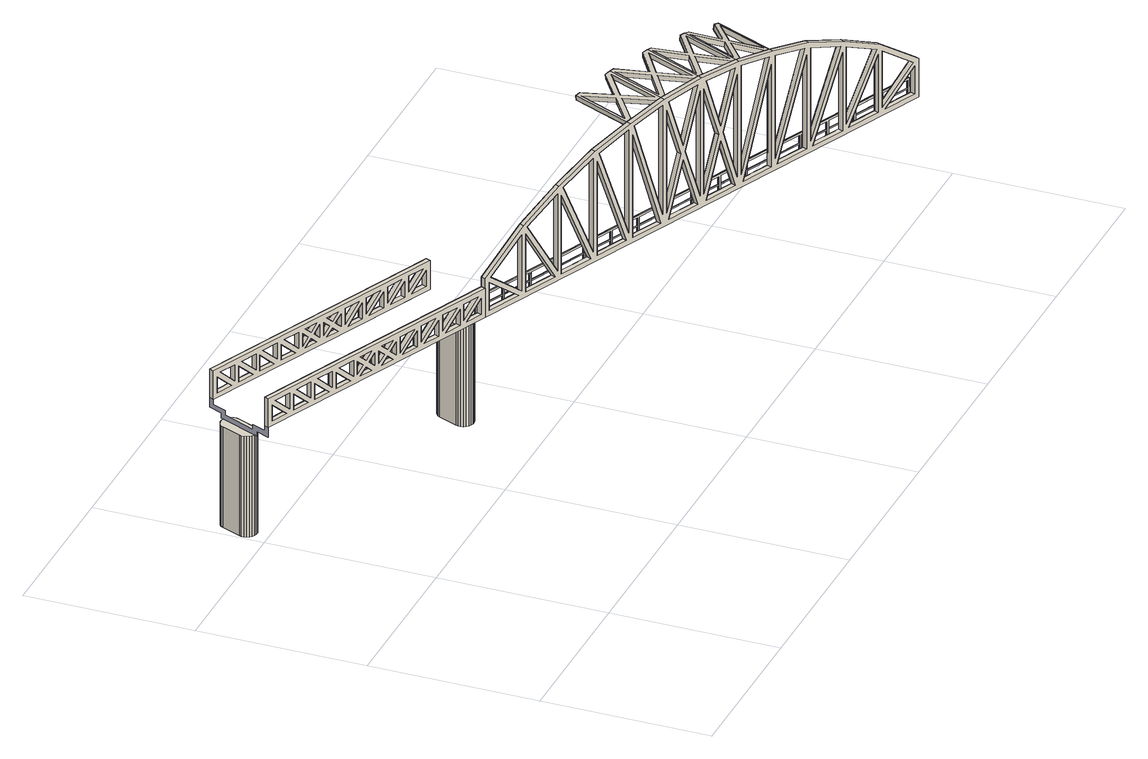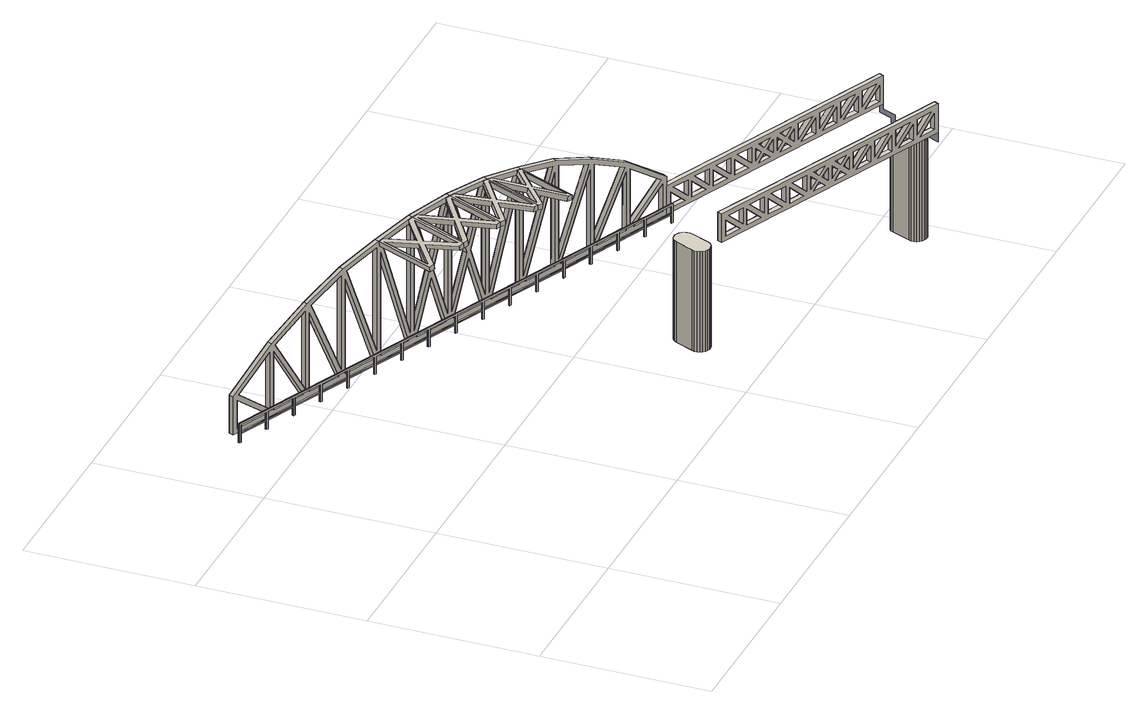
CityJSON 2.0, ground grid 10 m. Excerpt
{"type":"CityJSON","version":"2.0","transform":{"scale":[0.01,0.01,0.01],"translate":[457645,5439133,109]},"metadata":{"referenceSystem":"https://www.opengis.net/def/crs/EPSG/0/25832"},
"CityObjects":{
"bridge1":{"type":"Bridge","attributes":{"description":"Phantasy Bridge made by KIT / IAI","name":"KIT Bridge","function":"1000","yearOfConstruction":2050,"isMovable":"false"},"children":["bridge1-1","bridge1-2","bridge1-3","bridge1-4","bridge1-5","bridge1-6","bridge1-7"],"geometry":[{"type":"MultiSurface","lod":"2","boundaries":[[[0,1,2,3,4,5,6,7,8,9,10,11,12,13,14,15]]]}]},
"bridge1-1":{"type":"BridgeConstructiveElement","attributes":{"name":"Pile 4"},"parents":["bridge1"],"geometry":[{"type":"MultiSurface","lod":"2","boundaries":[[[16,17,18,19,20,21,22,23,24,25,26,27,28,29,30,31,32,33,34,35,36,37,38,39,40,41]],[[42,43,44,45,46,47,48,49,50,51,52,53,54,55,56,57,58,59,60,61,62,63,64,65,66,67]],[[41,42,67,16]],[[16,67,66,17]],[[17,66,65,18]],[[18,65,64,19]],[[19,64,63,20]],[[20,63,62,21]],[[21,62,61,22]],[[22,61,60,23]],[[23,60,59,24]],[[24,59,58,25]],[[25,58,57,26]],[[26,57,56,27]],[[27,56,55,28]],[[28,55,54,29]],[[29,54,53,30]],[[30,53,52,31]],[[31,52,51,32]],[[32,51,50,33]],[[33,50,49,34]],[[34,49,48,35]],[[35,48,47,36]],[[36,47,46,37]],[[37,46,45,38]],[[38,45,44,39]],[[39,44,43,40]],[[40,43,42,41]]]}]},
"bridge1-2":{"type":"BridgeConstructiveElement","parents":["bridge1"],"geometry":[{"type":"MultiSurface","lod":"2","boundaries":[[[1,0,68,69]],[[70,1,69,71],[72,73,74],[75,76,77],[78,79,80],[81,82,83],[84,85,86],[87,88,89],[90,91,92],[93,94,95],[96,97,98],[99,100,101],[102,103,104],[105,106,107],[108,109,110],[111,112,113],[114,115,116],[117,118,119],[120,121,122],[123,124,125],[126,127,128],[129,130,131],[132,133,134],[135,136,137],[138,139,140],[141,142,143]],[[68,144,71,69]],[[145,70,71,144]],[[145,0,1,70]],[[146,72,74,147]],[[148,73,72,146]],[[147,74,73,148]],[[149,75,77,150]],[[151,76,75,149]],[[150,77,76,151]],[[152,78,80,153]],[[154,79,78,152]],[[153,80,79,154]],[[155,81,83,156]],[[157,82,81,155]],[[156,83,82,157]],[[158,84,86,159]],[[160,85,84,158]],[[159,86,85,160]],[[161,87,89,162]],[[163,88,87,161]],[[162,89,88,163]],[[164,90,92,165]],[[166,91,90,164]],[[165,92,91,166]],[[167,93,95,168]],[[169,94,93,167]],[[168,95,94,169]],[[170,96,98,171]],[[172,97,96,170]],[[171,98,97,172]],[[173,99,101,174]],[[175,100,99,173]],[[174,101,100,175]],[[176,102,104,177]],[[178,103,102,176]],[[177,104,103,178]],[[179,105,107,180]],[[181,106,105,179]],[[180,107,106,181]],[[182,108,110,183]],[[184,109,108,182]],[[183,110,109,184]],[[185,111,113,186]],[[187,112,111,185]],[[186,113,112,187]],[[188,114,116,189]],[[190,115,114,188]],[[189,116,115,190]],[[191,117,119,192]],[[193,118,117,191]],[[192,119,118,193]],[[194,120,122,195]],[[196,121,120,194]],[[195,122,121,196]],[[197,123,125,198]],[[199,124,123,197]],[[198,125,124,199]],[[200,126,128,201]],[[202,127,126,200]],[[201,128,127,202]],[[203,129,131,204]],[[205,130,129,203]],[[204,131,130,205]],[[206,132,134,207]],[[208,133,132,206]],[[207,134,133,208]],[[209,135,137,210]],[[211,136,135,209]],[[210,137,136,211]],[[0,145,144,68],[149,150,151],[212,213,214],[206,207,208],[203,204,205],[197,198,199],[189,190,188],[180,181,179],[166,164,165],[163,161,162],[157,155,156],[148,146,147],[152,153,154],[158,159,160],[167,168,169],[171,172,170],[173,174,175],[177,178,176],[192,193,191],[182,183,184],[186,187,185],[196,194,195],[202,200,201],[211,209,210],[215,216,217]],[[216,138,140,217]],[[215,139,138,216]],[[217,140,139,215]],[[212,141,143,213]],[[214,142,141,212]],[[213,143,142,214]]]}]},
"bridge1-3":{"type":"BridgeConstructiveElement","parents":["bridge1"],"geometry":[{"type":"MultiSurface","lod":"2","boundaries":[[[9,8,218,219]],[[220,9,219,221],[222,223,224],[225,226,227],[228,229,230],[231,232,233],[234,235,236],[237,238,239],[240,241,242],[243,244,245],[246,247,248],[249,250,251],[252,253,254],[255,256,257],[258,259,260],[261,262,263],[264,265,266],[267,268,269],[270,271,272],[273,274,275],[276,277,278],[279,280,281],[282,283,284],[285,286,287],[288,289,290],[291,292,293]],[[218,294,221,219]],[[295,220,221,294]],[[295,8,9,220]],[[296,222,224,297]],[[298,223,222,296]],[[297,224,223,298]],[[299,225,227,300]],[[301,226,225,299]],[[300,227,226,301]],[[302,228,230,303]],[[304,229,228,302]],[[303,230,229,304]],[[305,231,233,306]],[[307,232,231,305]],[[306,233,232,307]],[[308,234,236,309]],[[310,235,234,308]],[[309,236,235,310]],[[311,237,239,312]],[[313,238,237,311]],[[312,239,238,313]],[[314,240,242,315]],[[316,241,240,314]],[[315,242,241,316]],[[317,243,245,318]],[[319,244,243,317]],[[318,245,244,319]],[[320,246,248,321]],[[322,247,246,320]],[[321,248,247,322]],[[323,249,251,324]],[[325,250,249,323]],[[324,251,250,325]],[[326,252,254,327]],[[328,253,252,326]],[[327,254,253,328]],[[329,255,257,330]],[[331,256,255,329]],[[330,257,256,331]],[[332,258,260,333]],[[334,259,258,332]],[[333,260,259,334]],[[335,261,263,336]],[[337,262,261,335]],[[336,263,262,337]],[[338,264,266,339]],[[340,265,264,338]],[[339,266,265,340]],[[341,267,269,342]],[[343,268,267,341]],[[342,269,268,343]],[[344,270,272,345]],[[346,271,270,344]],[[345,272,271,346]],[[347,273,275,348]],[[349,274,273,347]],[[348,275,274,349]],[[350,276,278,351]],[[352,277,276,350]],[[351,278,277,352]],[[353,279,281,354]],[[355,280,279,353]],[[354,281,280,355]],[[356,282,284,357]],[[358,283,282,356]],[[357,284,283,358]],[[359,285,287,360]],[[361,286,285,359]],[[360,287,286,361]],[[8,295,294,218],[299,300,301],[362,363,364],[356,357,358],[353,354,355],[347,348,349],[339,340,338],[330,331,329],[316,314,315],[313,311,312],[307,305,306],[298,296,297],[302,303,304],[308,309,310],[317,318,319],[321,322,320],[323,324,325],[327,328,326],[342,343,341],[332,333,334],[336,337,335],[346,344,345],[352,350,351],[361,359,360],[365,366,367]],[[366,288,290,367]],[[365,289,288,366]],[[367,290,289,365]],[[362,291,293,363]],[[364,292,291,362]],[[363,293,292,364]]]}]},
"bridge1-4":{"type":"BridgeConstructiveElement","attributes":{"name":"Pile 3"},"parents":["bridge1"],"geometry":[{"type":"MultiSurface","lod":"2","boundaries":[[[368,369,370,371,372,373,374,375,376,377,378,379,380,381,382,383,384,385,386,387,388,389,390,391,392,393]],[[394,395,396,397,398,399,400,401,402,403,404,405,406,407,408,409,410,411,412,413,414,415,416,417,418,419]],[[393,394,419,368]],[[368,419,418,369]],[[369,418,417,370]],[[370,417,416,371]],[[371,416,415,372]],[[372,415,414,373]],[[373,414,413,374]],[[374,413,412,375]],[[375,412,411,376]],[[376,411,410,377]],[[377,410,409,378]],[[378,409,408,379]],[[379,408,407,380]],[[380,407,406,381]],[[381,406,405,382]],[[382,405,404,383]],[[383,404,403,384]],[[384,403,402,385]],[[385,402,401,386]],[[386,401,400,387]],[[387,400,399,388]],[[388,399,398,389]],[[389,398,397,390]],[[390,397,396,391]],[[391,396,395,392]],[[392,395,394,393]]]}]},
"bridge1-5":{"type":"BridgeConstructiveElement","parents":["bridge1"],"geometry":[{"type":"MultiSurface","lod":"2","boundaries":[[[420,421,422,423,424,425,426,427,428,429,430,431,432,145,433],[434,435,436],[437,438,439],[440,441,442],[443,444,445],[446,447,448],[449,450,451],[452,453,454],[455,456,457],[458,459,460],[461,462,463],[464,465,466],[467,468,469],[470,471,472],[473,474,475],[476,477,478],[479,480,481],[482,483,484],[485,486,487],[488,489,490],[491,492,493],[494,495,496],[497,498,499],[500,501,502],[503,504,505],[506,507,508],[509,510,511],[512,513,514],[515,516,517]],[[518,70,519,520,521,522,523,524,525,526,527,528,529,530,531],[532,533,534],[535,536,537],[538,539,540],[541,542,543],[544,545,546],[547,548,549],[550,551,552],[553,554,555],[556,557,558],[559,560,561],[562,563,564],[565,566,567],[568,569,570],[571,572,573],[574,575,576],[577,578,579],[580,581,582],[583,584,585],[586,587,588],[589,590,591],[592,593,594],[595,596,597],[598,599,600],[601,602,603],[604,605,606],[607,608,609],[610,611,612],[613,614,615]],[[527,424,423,528]],[[524,427,426,525]],[[521,430,429,522]],[[530,421,420,531]],[[522,429,428,523]],[[523,428,427,524]],[[519,432,431,520]],[[531,420,433,518]],[[529,422,421,530]],[[70,145,432,519]],[[525,426,425,526]],[[526,425,424,527]],[[528,423,422,529]],[[520,431,430,521]],[[433,145,70,518]],[[471,532,534,472]],[[470,533,532,471]],[[472,534,533,470]],[[467,535,537,468]],[[469,536,535,467]],[[468,537,536,469]],[[474,538,540,475]],[[473,539,538,474]],[[475,540,539,473]],[[464,541,543,465]],[[466,542,541,464]],[[465,543,542,466]],[[477,544,546,478]],[[476,545,544,477]],[[478,546,545,476]],[[461,547,549,462]],[[463,548,547,461]],[[462,549,548,463]],[[480,550,552,481]],[[479,551,550,480]],[[481,552,551,479]],[[458,553,555,459]],[[460,554,553,458]],[[459,555,554,460]],[[483,556,558,484]],[[482,557,556,483]],[[484,558,557,482]],[[455,559,561,456]],[[457,560,559,455]],[[456,561,560,457]],[[490,562,564,488]],[[489,563,562,490]],[[488,564,563,489]],[[493,565,567,491]],[[492,566,565,493]],[[491,567,566,492]],[[487,568,570,485]],[[486,569,568,487]],[[485,570,569,486]],[[452,571,573,453]],[[454,572,571,452]],[[453,573,572,454]],[[499,574,576,497]],[[498,575,574,499]],[[497,576,575,498]],[[496,577,579,494]],[[495,578,577,496]],[[494,579,578,495]],[[502,580,582,500]],[[501,581,580,502]],[[500,582,581,501]],[[449,583,585,450]],[[451,584,583,449]],[[450,585,584,451]],[[504,586,588,505]],[[503,587,586,504]],[[505,588,587,503]],[[434,589,591,435]],[[436,590,589,434]],[[435,591,590,436]],[[507,592,594,508]],[[506,593,592,507]],[[508,594,593,506]],[[437,595,597,438]],[[439,596,595,437]],[[438,597,596,439]],[[510,598,600,511]],[[509,599,598,510]],[[511,600,599,509]],[[440,601,603,441]],[[442,602,601,440]],[[441,603,602,442]],[[513,604,606,514]],[[512,605,604,513]],[[514,606,605,512]],[[443,607,609,444]],[[445,608,607,443]],[[444,609,608,445]],[[446,610,612,447]],[[448,611,610,446]],[[447,612,611,448]],[[516,613,615,517]],[[515,614,613,516]],[[517,615,614,515]]]}]},
"bridge1-6":{"type":"BridgeInstallation","attributes":{"name":"Railing 2"},"parents":["bridge1"],"geometry":[{"type":"MultiSurface","lod":"2","boundaries":[[[616,617,618,619]],[[620,616,619,621]],[[622,623,620,621]],[[619,618,624,625,626,627,628,629,630,631,632,633,634,635,636,637,638,639,640,641,642,643,644,645,646,647,648,649,650,651,652,653,654,655,656,657,658,659,660,661,662,663,664,665,666,667,668,669,670,671,672,673,674,675,676,677,678,679,680,681,682,683,684,685,686,687,622,621]],[[624,618,617,688]],[[689,690,691,692,693,694,695,696,697,698,699,700,701,702,703,704,705,706,707,708,709,710,711,712,713,714,715,716,717,718,719,720,721,722,723,724,725,726,727,728,729,730,731,732,733,734,735,736,737,738,739,740,741,742,743,744,745,746,747,688,617,616,620,623,748,749,750,751]],[[749,686,685,750],[752,753,754,755]],[[748,687,686,749]],[[623,622,687,748],[756,757,758,759]],[[684,751,750,685]],[[689,683,682,690]],[[751,684,683,689],[760,761,762,763]],[[690,682,681,691],[764,765,766,767]],[[680,692,691,681]],[[694,678,677,695],[768,769,770,771]],[[693,679,678,694]],[[692,680,679,693],[772,773,774,775]],[[676,696,695,677]],[[697,675,674,698]],[[696,676,675,697],[776,777,778,779]],[[698,674,673,699],[780,781,782,783]],[[672,700,699,673]],[[702,670,669,703],[784,785,786,787]],[[701,671,670,702]],[[700,672,671,701],[788,789,790,791]],[[668,704,703,669]],[[705,667,666,706]],[[704,668,667,705],[792,793,794,795]],[[706,666,665,707],[796,797,798,799]],[[664,708,707,665]],[[710,662,661,711],[800,801,802,803]],[[709,663,662,710]],[[708,664,663,709],[804,805,806,807]],[[660,712,711,661]],[[713,659,658,714]],[[712,660,659,713],[808,809,810,811]],[[714,658,657,715],[812,813,814,815]],[[656,716,715,657]],[[718,654,653,719],[816,817,818,819]],[[717,655,654,718]],[[716,656,655,717],[820,821,822,823]],[[652,720,719,653]],[[721,651,650,722]],[[720,652,651,721],[824,825,826,827]],[[722,650,649,723],[828,829,830,831]],[[648,724,723,649]],[[726,646,645,727],[832,833,834,835]],[[725,647,646,726]],[[724,648,647,725],[836,837,838,839]],[[644,728,727,645]],[[729,643,642,730]],[[728,644,643,729],[840,841,842,843]],[[730,642,641,731],[844,845,846,847]],[[640,732,731,641]],[[734,638,637,735],[848,849,850,851]],[[733,639,638,734]],[[732,640,639,733],[852,853,854,855]],[[636,736,735,637]],[[737,635,634,738]],[[736,636,635,737],[856,857,858,859]],[[738,634,633,739],[860,861,862,863]],[[632,740,739,633]],[[742,630,629,743],[864,865,866,867]],[[741,631,630,742]],[[740,632,631,741],[868,869,870,871]],[[628,744,743,629]],[[745,627,626,746]],[[744,628,627,745],[872,873,874,875]],[[746,626,625,747],[876,877,878,879]],[[625,624,688,747]],[[875,874,876,879]],[[827,826,831,830]],[[874,873,877,876]],[[873,872,878,877]],[[872,875,879,878]],[[857,856,862,861]],[[871,870,865,864]],[[859,858,860,863]],[[870,869,866,865]],[[869,868,867,866]],[[855,854,851,850]],[[868,871,864,867]],[[852,855,850,849]],[[858,857,861,860]],[[854,853,848,851]],[[856,859,863,862]],[[841,840,846,845]],[[853,852,849,848]],[[839,838,835,834]],[[843,842,844,847]],[[842,841,845,844]],[[836,839,834,833]],[[838,837,832,835]],[[840,843,847,846]],[[837,836,833,832]],[[825,824,829,828]],[[826,825,828,831]],[[811,810,812,815]],[[822,821,819,818]],[[824,827,830,829]],[[821,820,816,819]],[[809,808,814,813]],[[820,823,817,816]],[[823,822,818,817]],[[810,809,813,812]],[[805,804,802,801]],[[804,807,803,802]],[[807,806,800,803]],[[808,811,815,814]],[[806,805,801,800]],[[792,795,797,796]],[[794,793,799,798]],[[778,777,780,783]],[[793,792,796,799]],[[788,791,785,784]],[[790,789,787,786]],[[795,794,798,797]],[[789,788,784,787]],[[774,773,770,769]],[[791,790,786,785]],[[772,775,768,771]],[[777,776,781,780]],[[754,753,757,756]],[[763,762,766,765]],[[779,778,783,782]],[[776,779,782,781]],[[760,763,765,764]],[[773,772,771,770]],[[775,774,769,768]],[[762,761,767,766]],[[761,760,764,767]],[[753,752,758,757]],[[755,754,756,759]],[[752,755,759,758]]]}]},
"bridge1-7":{"type":"BridgeConstructiveElement","parents":["bridge1"],"geometry":[{"type":"MultiSurface","lod":"2","boundaries":[[[880,881,882,883]],[[884,885,886,887]],[[888,889,890,891]],[[892,893,894,895]],[[896,897,898,899,900,901,902,888,891,903],[904,905,906],[907,908,909]],[[910,900,899,523]],[[898,911,523,899]],[[527,912,887,886]],[[913,914,526,915]],[[916,917,913,915,883,918,919,884,887,912],[920,921,922],[923,924,925]],[[903,891,926,927,892,895,928,579,929,930],[931,932,933],[934,935,936]],[[930,937,524,903]],[[568,938,525,928]],[[928,895,939,940,880,883,915,941,942,568],[943,944,945],[946,947,948]],[[889,949,950,910,523,911,951,952,524,890],[953,954,955],[956,957,958]],[[949,902,901,950]],[[889,888,902,949]],[[901,900,910,950]],[[951,897,896,952]],[[911,898,897,951]],[[896,903,524,952]],[[955,904,906,953]],[[954,905,904,955]],[[953,906,905,954]],[[958,907,909,956]],[[957,908,907,958]],[[956,909,908,957]],[[893,959,960,890,524,937,961,962,525,894],[963,964,965],[966,967,968]],[[961,929,579,962]],[[937,930,929,961]],[[579,928,525,962]],[[965,931,933,963]],[[964,932,931,965]],[[963,933,932,964]],[[968,934,936,966]],[[967,935,934,968]],[[966,936,935,967]],[[959,927,926,960]],[[893,892,927,959]],[[926,891,890,960]],[[938,969,970,526,882,881,971,972,894,525],[973,974,975],[976,977,978]],[[969,942,941,970]],[[938,568,942,969]],[[941,915,526,970]],[[975,943,945,973]],[[974,944,943,975]],[[973,945,944,974]],[[971,940,939,972]],[[881,880,940,971]],[[939,895,894,972]],[[978,946,948,976]],[[977,947,946,978]],[[976,948,947,977]],[[914,979,980,527,886,885,981,982,882,526],[983,984,985],[986,987,988]],[[985,920,922,983]],[[984,921,920,985]],[[983,922,921,984]],[[979,917,916,980]],[[914,913,917,979]],[[916,912,527,980]],[[988,923,925,986]],[[987,924,923,988]],[[986,925,924,987]],[[981,919,918,982]],[[885,884,919,981]],[[918,883,882,982]]]}]}
},
"vertices":[
[14,1980,720],[25,2007,720],[25,2007,690],[61,2090,690],[61,2090,660],[144,2283,660],[144,2283,690],[180,2366,690],[180,2366,720],[192,2393,720],[192,2393,660],[156,2311,660],[156,2311,630],[49,2062,630],[49,2062,660],[14,1980,660],
[71,2265,0],[79,2279,0],[90,2290,0],[104,2297,0],[119,2301,0],[135,2301,0],[150,2297,0],[164,2289,0],[174,2277,0],[182,2264,0],[186,2249,0],[186,2233,0],[181,2218,0],[134,2108,0],[126,2094,0],[115,2083,0],[101,2076,0],[86,2072,0],[70,2072,0],[55,2076,0],[42,2084,0],[31,2096,0],[23,2109,0],[19,2124,0],[20,2140,0],[24,2155,0],[24,2155,630],[20,2140,630],[19,2124,630],[23,2109,630],[31,2096,630],[42,2084,630],[55,2076,630],[70,2072,630],[86,2072,630],[101,2076,630],[115,2083,630],[126,2094,630],[134,2108,630],[181,2218,630],[186,2233,630],[186,2249,630],[182,2264,630],[174,2277,630],[164,2289,630],[150,2297,630],[135,2301,630],[119,2301,630],[104,2297,630],[90,2290,630],[79,2279,630],[71,2265,630],
[14,1980,900],[25,2007,900],[1541,1355,720],[1541,1355,900],[73,1987,870],[174,1943,770],[174,1943,870],[154,1952,750],[53,1996,850],[53,1996,750],[303,1888,750],[202,1931,850],[202,1931,750],[222,1923,870],[323,1879,770],[323,1879,870],[451,1824,750],[351,1867,850],[351,1867,750],[371,1858,870],[472,1815,770],[472,1815,870],[520,1795,870],[621,1751,770],[621,1751,870],[600,1760,750],[499,1803,850],[499,1803,750],[669,1730,870],[709,1713,830],[749,1696,870],[648,1739,770],[688,1722,810],[648,1739,850],[749,1696,750],[709,1713,790],[669,1730,750],[769,1687,850],[729,1704,810],[769,1687,770],[797,1675,770],[837,1658,810],[797,1675,850],[898,1632,750],[858,1649,790],[817,1666,750],[918,1623,850],[878,1640,810],[918,1623,770],[817,1666,870],[858,1649,830],[898,1632,870],[1067,1559,850],[966,1602,750],[1067,1559,750],[946,1611,770],[1047,1568,870],[946,1611,870],[1095,1547,770],[1195,1504,870],[1095,1547,870],[1216,1495,850],[1115,1538,750],[1216,1495,750],[1243,1483,770],[1344,1439,870],[1243,1483,870],[1365,1431,850],[1264,1474,750],[1365,1431,750],[1392,1419,770],[1493,1375,870],[1392,1419,870],[1513,1367,850],[1413,1410,750],[1513,1367,750],[1529,1327,900],[1529,1327,720],[62,1959,870],[162,1916,870],[162,1916,770],[142,1925,750],[41,1968,750],[41,1968,850],[291,1861,750],[190,1904,750],[190,1904,850],[210,1895,870],[311,1852,870],[311,1852,770],[440,1796,750],[339,1840,750],[339,1840,850],[359,1831,870],[460,1788,870],[460,1788,770],[508,1767,870],[609,1724,870],[609,1724,770],[588,1732,750],[488,1776,750],[488,1776,850],[657,1703,870],[737,1668,870],[697,1686,830],[636,1712,770],[636,1712,850],[676,1694,810],[737,1668,750],[657,1703,750],[697,1686,790],[758,1659,850],[758,1659,770],[717,1677,810],[785,1648,770],[785,1648,850],[825,1630,810],[886,1604,750],[805,1639,750],[846,1621,790],[906,1595,850],[906,1595,770],[866,1613,810],[805,1639,870],[886,1604,870],[846,1621,830],[1055,1531,850],[1055,1531,750],[954,1575,750],[934,1583,770],[934,1583,870],[1035,1540,870],[1083,1519,770],[1083,1519,870],[1183,1476,870],[1204,1467,850],[1204,1467,750],[1103,1511,750],[1231,1455,770],[1231,1455,870],[1332,1412,870],[1353,1403,850],[1353,1403,750],[1252,1446,750],[1502,1339,850],[1502,1339,750],[1401,1382,750],[1481,1348,870],[1380,1391,770],[1380,1391,870],
[180,2366,900],[192,2393,900],[1707,1741,720],[1707,1741,900],[240,2372,870],[340,2329,770],[340,2329,870],[320,2338,750],[219,2381,850],[219,2381,750],[469,2274,750],[368,2317,850],[368,2317,750],[388,2308,870],[489,2265,770],[489,2265,870],[617,2210,750],[517,2253,850],[517,2253,750],[537,2244,870],[638,2201,770],[638,2201,870],[686,2180,870],[787,2137,770],[787,2137,870],[766,2146,750],[666,2189,850],[666,2189,750],[835,2116,870],[875,2099,830],[915,2082,870],[814,2125,770],[854,2108,810],[814,2125,850],[915,2082,750],[875,2099,790],[835,2116,750],[935,2073,850],[895,2090,810],[935,2073,770],[963,2061,770],[1003,2044,810],[963,2061,850],[1064,2017,750],[1024,2035,790],[984,2052,750],[1084,2009,850],[1044,2026,810],[1084,2009,770],[984,2052,870],[1024,2035,830],[1064,2017,870],[1233,1945,850],[1132,1988,750],[1233,1945,750],[1112,1997,770],[1213,1953,870],[1112,1997,870],[1261,1933,770],[1361,1889,870],[1261,1933,870],[1382,1880,850],[1281,1924,750],[1382,1880,750],[1409,1869,770],[1510,1825,870],[1409,1869,870],[1531,1816,850],[1430,1860,750],[1531,1816,750],[1558,1805,770],[1659,1761,870],[1558,1805,870],[1679,1752,850],[1579,1796,750],[1679,1752,750],[1695,1713,900],[1695,1713,720],[228,2345,870],[328,2301,870],[328,2301,770],[308,2310,750],[207,2354,750],[207,2354,850],[457,2246,750],[356,2290,750],[356,2290,850],[377,2281,870],[477,2237,870],[477,2237,770],[606,2182,750],[505,2226,750],[505,2226,850],[525,2217,870],[626,2173,870],[626,2173,770],[674,2153,870],[775,2109,870],[775,2109,770],[754,2118,750],[654,2162,750],[654,2162,850],[823,2089,870],[903,2054,870],[863,2071,830],[802,2097,770],[802,2097,850],[842,2080,810],[903,2054,750],[823,2089,750],[863,2071,790],[924,2045,850],[924,2045,770],[884,2062,810],[951,2033,770],[951,2033,850],[991,2016,810],[1052,1990,750],[972,2025,750],[1012,2007,790],[1072,1981,850],[1072,1981,770],[1032,1998,810],[972,2025,870],[1052,1990,870],[1012,2007,830],[1221,1917,850],[1221,1917,750],[1121,1960,750],[1100,1969,770],[1100,1969,870],[1201,1926,870],[1249,1905,770],[1249,1905,870],[1349,1862,870],[1370,1853,850],[1370,1853,750],[1269,1896,750],[1398,1841,770],[1398,1841,870],[1498,1798,870],[1519,1789,850],[1519,1789,750],[1418,1832,750],[1668,1725,850],[1668,1725,750],[1567,1768,750],[1647,1734,870],[1546,1777,770],[1546,1777,870],
[1587,1613,0],[1595,1626,0],[1606,1637,0],[1620,1645,0],[1635,1649,0],[1650,1648,0],[1666,1644,0],[1679,1636,0],[1690,1625,0],[1697,1611,0],[1701,1596,0],[1701,1580,0],[1697,1565,0],[1649,1455,0],[1641,1442,0],[1630,1431,0],[1616,1423,0],[1601,1419,0],[1586,1419,0],[1571,1424,0],[1557,1432,0],[1546,1443,0],[1539,1457,0],[1535,1472,0],[1535,1487,0],[1539,1503,0],[1539,1503,630],[1535,1487,630],[1535,1472,630],[1539,1457,630],[1546,1443,630],[1557,1432,630],[1571,1424,630],[1586,1419,630],[1601,1419,630],[1616,1423,630],[1630,1431,630],[1641,1442,630],[1649,1455,630],[1697,1565,630],[1701,1580,630],[1701,1596,630],[1697,1611,630],[1690,1625,630],[1679,1636,630],[1666,1644,630],[1650,1648,630],[1635,1649,630],[1620,1645,630],[1606,1637,630],[1595,1626,630],[1587,1613,630],
[4560,22,960],[4291,138,1170],[4041,246,1305],[3791,353,1410],[3543,460,1470],[3306,562,1515],[3044,675,1530],[2783,787,1515],[2546,889,1470],[2298,996,1410],[2048,1104,1305],[1798,1212,1170],[1529,1327,960],[4560,22,720],[1762,1227,750],[1557,1315,750],[1557,1315,925],[2018,1116,750],[1811,1205,750],[1811,1205,1115],[2269,1009,750],[2062,1098,750],[2062,1098,1242],[2517,902,750],[2311,990,750],[2311,990,1340],[2754,799,750],[2559,883,750],[2559,883,1394],[2797,781,797],[2797,781,1440],[2898,738,1121],[3058,669,796],[3058,669,1453],[3162,624,1121],[3320,556,798],[3320,556,1482],[3516,472,1445],[3557,454,792],[3557,454,1436],[3764,365,1386],[3805,347,786],[3805,347,1372],[4014,257,1284],[4054,240,779],[4054,240,1264],[4265,149,1151],[4532,34,925],[4532,34,750],[4327,122,750],[4521,39,954],[4305,132,769],[4305,132,1122],[4071,233,750],[4278,143,1115],[4278,143,750],[3820,341,750],[4027,251,1242],[4027,251,750],[3572,447,750],[3777,359,1340],[3777,359,750],[3334,550,750],[3529,466,1394],[3529,466,750],[3278,574,1486],[3177,618,1167],[3073,662,1498],[3292,568,797],[3191,611,1121],[3292,568,1440],[3073,662,750],[3176,618,1075],[3278,574,750],[3016,687,1498],[2912,731,1167],[2811,775,1486],[3031,680,796],[2927,725,1121],[3031,680,1453],[2811,775,750],[2913,731,1075],[3016,687,750],[1784,1217,769],[1568,1310,954],[1784,1217,1122],[2035,1109,779],[1824,1200,1151],[2035,1109,1264],[2284,1002,786],[2075,1092,1284],[2284,1002,1372],[2532,895,792],[2325,984,1386],[2532,895,1436],[2769,793,798],[2573,878,1445],[2769,793,1482],[4572,49,720],[1541,1355,960],[1809,1239,1170],[2060,1131,1305],[2310,1024,1410],[2558,917,1470],[2795,815,1515],[3056,702,1530],[3318,589,1515],[3555,487,1470],[3803,380,1410],[4052,273,1305],[4303,165,1170],[4572,49,960],[4317,159,769],[4533,66,954],[4317,159,1122],[4544,61,925],[4339,150,750],[4544,61,750],[4289,171,1115],[4082,260,750],[4289,171,750],[4066,267,779],[4277,176,1151],[4066,267,1264],[4039,279,1242],[3832,368,750],[4039,279,750],[3817,375,786],[4026,285,1284],[3817,375,1372],[3789,386,1340],[3584,475,750],[3789,386,750],[3569,481,792],[3776,392,1386],[3569,481,1436],[3541,493,1394],[3346,577,750],[3541,493,750],[3332,583,798],[3528,499,1445],[3332,583,1482],[3304,595,1440],[3203,639,1121],[3304,595,797],[3290,602,750],[3188,645,1075],[3085,690,750],[3085,690,1498],[3188,645,1167],[3290,601,1486],[3070,696,796],[3174,651,1121],[3070,696,1453],[3042,708,1453],[2939,753,1121],[3042,708,796],[2823,803,1486],[2924,759,1167],[3028,714,1498],[3028,714,750],[2924,759,1075],[2823,803,750],[2808,809,797],[2910,765,1121],[2808,809,1440],[1580,1338,954],[1796,1245,769],[1796,1245,1122],[1773,1255,750],[1568,1343,925],[1568,1343,750],[1836,1228,1151],[2047,1137,779],[2047,1137,1264],[2030,1144,750],[1823,1233,1115],[1823,1233,750],[2087,1120,1284],[2296,1030,786],[2296,1030,1372],[2281,1036,750],[2074,1125,1242],[2074,1125,750],[2337,1012,1386],[2544,923,792],[2544,923,1436],[2529,929,750],[2323,1018,1340],[2323,1018,750],[2766,827,750],[2571,911,1394],[2571,911,750],[2585,905,1445],[2781,821,798],[2781,821,1482],
[1557,1392,810],[4588,86,810],[4591,95,810],[1561,1401,810],[1557,1392,690],[1561,1401,690],[1570,1397,690],[1566,1388,690],[4591,95,690],[4582,99,690],[4582,99,800],[4403,177,800],[4403,177,690],[4393,181,690],[4393,181,800],[4214,258,800],[4214,258,690],[4205,262,690],[4205,262,800],[4025,339,800],[4025,339,690],[4016,343,690],[4016,343,800],[3836,421,800],[3836,421,690],[3827,425,690],[3827,425,800],[3647,502,800],[3647,502,690],[3638,506,690],[3638,506,800],[3458,583,800],[3458,583,690],[3449,587,690],[3449,587,800],[3270,665,800],[3270,665,690],[3260,669,690],[3260,669,800],[3081,746,800],[3081,746,690],[3072,750,690],[3072,750,800],[2892,827,800],[2892,827,690],[2883,831,690],[2883,831,800],[2703,909,800],[2703,909,690],[2694,913,690],[2694,913,800],[2514,990,800],[2514,990,690],[2505,994,690],[2505,994,800],[2325,1071,800],[2325,1071,690],[2316,1075,690],[2316,1075,800],[2136,1153,800],[2136,1153,690],[2127,1157,690],[2127,1157,800],[1948,1234,800],[1948,1234,690],[1938,1238,690],[1938,1238,800],[1759,1315,800],[1759,1315,690],[1749,1319,690],[1749,1319,800],[1570,1397,800],[4588,86,690],[1755,1306,800],[1934,1229,800],[1934,1229,690],[1944,1225,690],[1944,1225,800],[2123,1147,800],[2123,1147,690],[2133,1143,690],[2133,1143,800],[2312,1066,800],[2312,1066,690],[2321,1062,690],[2321,1062,800],[2501,985,800],[2501,985,690],[2510,981,690],[2510,981,800],[2690,904,800],[2690,904,690],[2699,900,690],[2699,900,800],[2879,822,800],[2879,822,690],[2888,818,690],[2888,818,800],[3067,741,800],[3067,741,690],[3077,737,690],[3077,737,800],[3256,659,800],[3256,659,690],[3266,655,690],[3266,655,800],[3445,578,800],[3445,578,690],[3454,574,690],[3454,574,800],[3634,497,800],[3634,497,690],[3643,493,690],[3643,493,800],[3823,416,800],[3823,416,690],[3832,412,690],[3832,412,800],[4012,334,800],[4012,334,690],[4021,330,690],[4021,330,800],[4201,253,800],[4201,253,690],[4210,249,690],[4210,249,800],[4390,171,800],[4390,171,690],[4399,167,690],[4399,167,800],[4578,90,800],[4578,90,690],[1566,1388,800],[1746,1310,800],[1746,1310,690],[1755,1306,690],[1746,1312,742],[1749,1317,742],[1749,1317,748],[1746,1312,748],[1569,1395,748],[1569,1395,742],[1567,1389,742],[1567,1389,748],[1758,1313,748],[1758,1313,742],[1755,1308,742],[1755,1308,748],[1938,1236,748],[1935,1231,748],[1935,1231,742],[1938,1236,742],[2126,1155,742],[2126,1155,748],[2124,1149,748],[2124,1149,742],[1944,1227,742],[1944,1227,748],[1947,1232,748],[1947,1232,742],[2133,1145,748],[2136,1151,748],[2136,1151,742],[2133,1145,742],[2315,1074,748],[2313,1068,748],[2313,1068,742],[2315,1074,742],[2502,987,742],[2504,992,742],[2504,992,748],[2502,987,748],[2322,1064,742],[2322,1064,748],[2324,1070,748],[2324,1070,742],[2513,988,748],[2513,988,742],[2511,983,742],[2511,983,748],[2693,911,748],[2691,905,748],[2691,905,742],[2693,911,742],[2879,824,748],[2879,824,742],[2882,829,742],[2882,829,748],[2702,907,742],[2700,901,742],[2700,901,748],[2702,907,748],[2889,820,748],[2891,825,748],[2891,825,742],[2889,820,742],[3071,748,742],[3071,748,748],[3068,743,748],[3068,743,742],[3257,661,742],[3260,667,742],[3260,667,748],[3257,661,748],[3078,739,742],[3078,739,748],[3080,744,748],[3080,744,742],[3266,657,748],[3269,663,748],[3269,663,742],[3266,657,742],[3448,586,748],[3446,580,748],[3446,580,742],[3448,586,742],[3635,499,742],[3637,504,742],[3637,504,748],[3635,499,748],[3458,582,742],[3455,576,742],[3455,576,748],[3458,582,748],[3644,495,742],[3644,495,748],[3647,500,748],[3647,500,742],[3826,423,748],[3824,417,748],[3824,417,742],[3826,423,742],[4013,336,742],[4015,342,742],[4015,342,748],[4013,336,748],[3835,419,742],[3833,413,742],[3833,413,748],[3835,419,748],[4022,332,742],[4022,332,748],[4024,338,748],[4024,338,742],[4204,260,748],[4202,255,748],[4202,255,742],[4204,260,742],[4393,179,748],[4390,173,748],[4390,173,742],[4393,179,742],[4213,256,742],[4211,251,742],[4211,251,748],[4213,256,748],[4402,175,742],[4399,169,742],[4399,169,748],[4402,175,748],[4579,92,748],[4579,92,742],[4582,97,742],[4582,97,748],
[3441,961,1487],[3442,961,1517],[3472,947,1515],[3469,949,1485],[3675,860,1446],[3680,858,1476],[3709,846,1470],[3705,847,1440],[2924,1184,1480],[2920,1186,1509],[2949,1173,1515],[2952,1172,1485],[3182,1073,1498],[3180,1073,1528],[3211,1060,1530],[3211,1060,1500],[2770,825,1480],[2746,1016,1463],[2592,902,1446],[2562,915,1440],[2717,1273,1440],[2746,1260,1446],[2770,1070,1463],[2798,813,1485],[2588,936,1443],[2742,1050,1460],[2719,1240,1443],[2928,1150,1483],[2774,1036,1466],[2797,846,1483],[2712,1275,1470],[2587,904,1476],[3550,489,1440],[3343,579,1480],[3347,577,1509],[3315,591,1485],[3521,502,1446],[3497,692,1463],[3497,937,1480],[3521,746,1463],[3339,612,1483],[3493,726,1466],[3470,917,1483],[3679,826,1443],[3525,713,1460],[3548,522,1443],[2980,1159,1487],[3015,962,1492],[3056,702,1500],[2993,912,1492],[2826,801,1487],[3021,930,1494],[3055,733,1499],[3187,1040,1499],[2988,944,1492],[2953,1141,1486],[2821,833,1486],[2825,802,1517],[3086,689,1528],[3239,1048,1498],[3274,851,1492],[3286,603,1487],[3252,800,1492],[3079,722,1499],[3246,833,1494],[3212,1030,1499],[3446,929,1486],[3279,818,1492],[3314,621,1486],[2765,1072,1492],[2741,1262,1476],[2742,1018,1492],[2765,828,1509],[2714,1242,1473],[2737,1052,1489],[2583,938,1473],[2793,848,1512],[2769,1038,1495],[2924,1152,1512],[3013,963,1522],[2979,1160,1517],[2992,912,1522],[3026,715,1528],[3186,1041,1529],[3053,733,1529],[3019,930,1523],[2819,834,1516],[2952,1142,1516],[2986,945,1522],[3253,800,1522],[3288,602,1517],[3275,850,1522],[3241,1047,1528],[3214,1029,1529],[3248,832,1523],[3081,721,1529],[3315,620,1516],[3281,818,1522],[3448,928,1516],[3502,691,1492],[3526,500,1476],[3525,744,1492],[3502,935,1509],[3474,915,1512],[3498,724,1495],[3343,611,1512],[3553,520,1473],[3529,711,1489],[3684,824,1473]
]}
